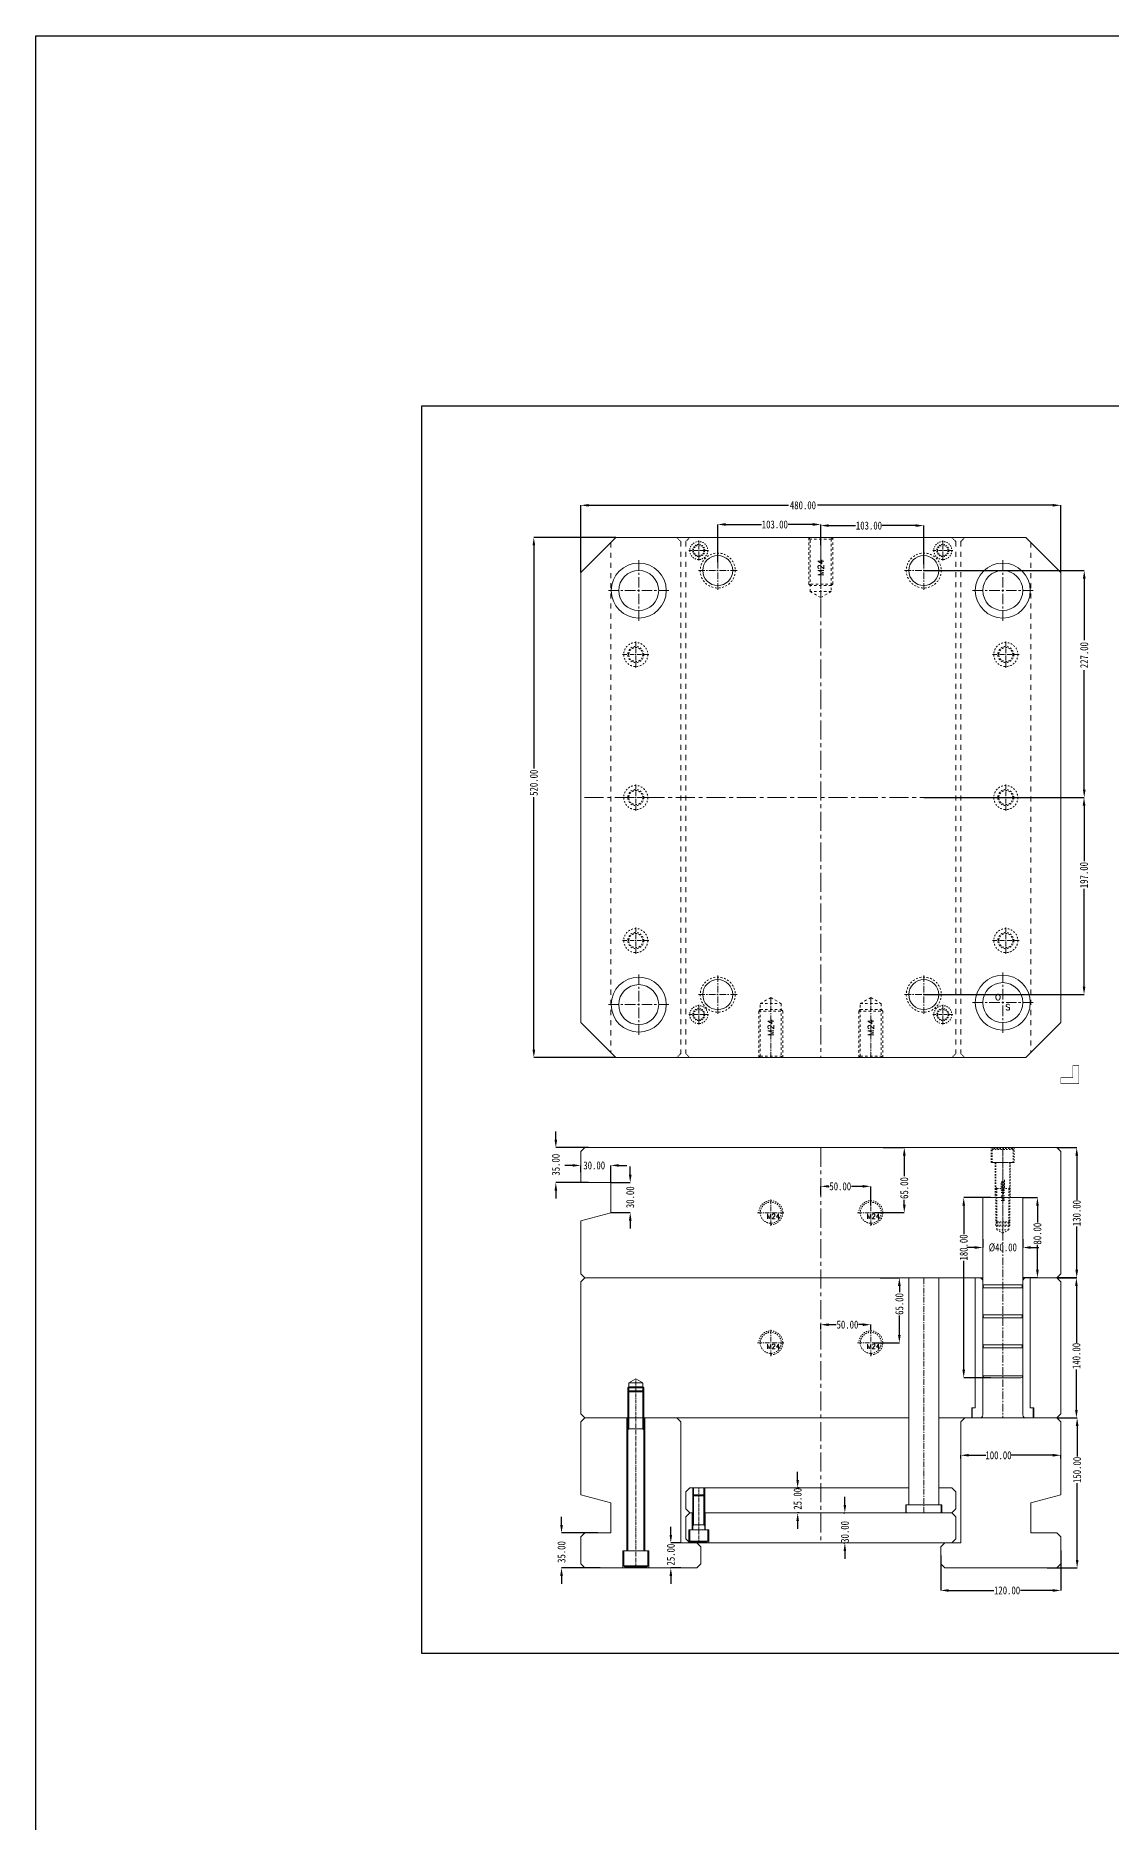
# Model space of a CAD drawing. Header units: millimetres. Extents: x 2141 to 4292, y -4498 to 2648.
# Drawn here: x 2141 to 3217, y 862 to 2648 of the extents above; entities that cross this region are included whole.
import ezdxf
from ezdxf.enums import TextEntityAlignment as Align

# ---------------------------------------------------------------- set-up
doc = ezdxf.new("R2010")
doc.units = ezdxf.units.MM
doc.header["$LTSCALE"] = 16.335
doc.header["$PDMODE"] = 3
doc.header["$PDSIZE"] = 0.3125
doc.linetypes.add('CENTER', pattern=[0.6, 0.375, -0.075, 0.075, -0.075])
doc.linetypes.add('HIDDEN', pattern=[0.2, 0.1, -0.1])
doc.layers.get('0').update_dxf_attribs({"linetype": 'CONTINUOUS'})
doc.layers.get('Defpoints').update_dxf_attribs({"linetype": 'CONTINUOUS'})
doc.layers.add('moldbase', color=7, linetype='CONTINUOUS', lineweight=20)
doc.layers.add('screw', color=33, linetype='CONTINUOUS', lineweight=13)
doc.styles.add('ROMANC', font='romanc.shx', dxfattribs={"bigfont": 'gbcbig.shx'})
doc.styles.get("Standard").update_dxf_attribs({"font": 'txt', "width": 0.8})
doc.styles.add('TXT', font='txt.shx', dxfattribs={"bigfont": 'gbcbig.shx'})
doc.dimstyles.get("Standard").update_dxf_attribs({"dimtxt": 0.15625, "dimasz": 0.1875, "dimexe": 0.125, "dimexo": 0.0625, "dimtad": 0, "dimtih": 1, "dimtoh": 1, "dimdsep": 46, "dimtxsty": 'Standard', "dimcen": 0.09, "dimadec": 0, "dimazin": 0, "dimtp": 0.01, "dimtm": 0.01, "dimtfac": 1, "dimtofl": 0, "dimtmove": 0, "dimatfit": 3, "dimfxl": 0, "dimtolj": 1, "dimarcsym": 0})

# ---------------------------------------------------------------- blocks, each defined once
blk = doc.blocks.new('*D3')
at = {"color": 4, "lineweight": -2}
for p, q in [((3128.3, 1486.5), (3142.9, 1486.5)), ((3142.9, 1478.5), (3142.9, 1461.7)), ((3142.9, 1414.5), (3142.9, 1439.3)), ((3128.3, 1406.5), (3142.9, 1406.5))]:
    blk.add_line(p, q, dxfattribs=at)
at = {"color": 4}
for points in [[(3141.6, 1478.5), (3144.3, 1478.5), (3142.9, 1486.5)], [(3141.6, 1414.5), (3144.3, 1414.5), (3142.9, 1406.5)]]:
    blk.add_solid(points, dxfattribs=at)
at = {"layer": 'Defpoints', "color": 0}
for p in [(3128.3, 1486.5), (3128.3, 1406.5), (3142.9, 1406.5)]:
    blk.add_point(p, dxfattribs=at)
at = {"color": 6, "insert": (3142.9, 1450.5), "char_height": 8, "attachment_point": 5, "rotation": 90}
blk.add_mtext('\\A1;80.00', dxfattribs=at)
blk = doc.blocks.new('*D4')
at = {"color": 4, "lineweight": -2}
for p, q in [((3096.3, 1486.5), (3069.2, 1486.5)), ((3069.2, 1478.5), (3069.2, 1450)), ((3069.2, 1314.5), (3069.2, 1423.3)), ((3096.3, 1306.5), (3069.2, 1306.5))]:
    blk.add_line(p, q, dxfattribs=at)
at = {"color": 4}
for points in [[(3067.9, 1478.5), (3070.6, 1478.5), (3069.2, 1486.5)], [(3067.9, 1314.5), (3070.6, 1314.5), (3069.2, 1306.5)]]:
    blk.add_solid(points, dxfattribs=at)
at = {"layer": 'Defpoints', "color": 0}
for p in [(3096.3, 1486.5), (3069.2, 1306.5), (3096.3, 1306.5)]:
    blk.add_point(p, dxfattribs=at)
at = {"color": 6, "insert": (3069.2, 1436.7), "char_height": 8, "attachment_point": 5, "rotation": 90}
blk.add_mtext('\\A1;180.00', dxfattribs=at)
blk = doc.blocks.new('*D5')
at = {"color": 4, "lineweight": -2}
for p, q in [((3162.3, 1536.5), (3182.2, 1536.5)), ((3182.2, 1528.5), (3182.2, 1484.4)), ((3182.2, 1414.5), (3182.2, 1457.8)), ((3162.3, 1406.5), (3182.2, 1406.5))]:
    blk.add_line(p, q, dxfattribs=at)
at = {"color": 4}
for points in [[(3180.9, 1528.5), (3183.6, 1528.5), (3182.2, 1536.5)], [(3180.9, 1414.5), (3183.6, 1414.5), (3182.2, 1406.5)]]:
    blk.add_solid(points, dxfattribs=at)
at = {"layer": 'Defpoints', "color": 0}
for p in [(3162.3, 1536.5), (3162.3, 1406.5), (3182.2, 1406.5)]:
    blk.add_point(p, dxfattribs=at)
at = {"color": 6, "insert": (3182.2, 1471.1), "char_height": 8, "attachment_point": 5, "rotation": 90}
blk.add_mtext('\\A1;130.00', dxfattribs=at)
blk = doc.blocks.new('*D6')
at = {"color": 4, "lineweight": -2}
for p, q in [((3162.3, 1406.3), (3181.9, 1406.3)), ((3181.9, 1398.3), (3181.9, 1341.5)), ((3181.9, 1274.3), (3181.9, 1314.8)), ((3162.3, 1266.3), (3181.9, 1266.3))]:
    blk.add_line(p, q, dxfattribs=at)
at = {"color": 4}
for points in [[(3180.6, 1398.3), (3183.2, 1398.3), (3181.9, 1406.3)], [(3180.6, 1274.3), (3183.2, 1274.3), (3181.9, 1266.3)]]:
    blk.add_solid(points, dxfattribs=at)
at = {"layer": 'Defpoints', "color": 0}
for p in [(3162.3, 1406.3), (3162.3, 1266.3), (3181.9, 1266.3)]:
    blk.add_point(p, dxfattribs=at)
at = {"color": 6, "insert": (3181.9, 1328.2), "char_height": 8, "attachment_point": 5, "rotation": 90}
blk.add_mtext('\\A1;140.00', dxfattribs=at)
blk = doc.blocks.new('*D7')
at = {"color": 4, "lineweight": -2}
for p, q in [((3162.3, 1266.3), (3182.6, 1266.3)), ((3182.6, 1258.3), (3182.6, 1227.6)), ((3182.6, 1124.3), (3182.6, 1201)), ((3152.6, 1116.3), (3182.6, 1116.3))]:
    blk.add_line(p, q, dxfattribs=at)
at = {"color": 4}
for points in [[(3181.3, 1258.3), (3184, 1258.3), (3182.6, 1266.3)], [(3181.3, 1124.3), (3184, 1124.3), (3182.6, 1116.3)]]:
    blk.add_solid(points, dxfattribs=at)
at = {"layer": 'Defpoints', "color": 0}
for p in [(3162.3, 1266.3), (3152.6, 1116.3), (3182.6, 1116.3)]:
    blk.add_point(p, dxfattribs=at)
at = {"color": 6, "insert": (3182.6, 1214.3), "char_height": 8, "attachment_point": 5, "rotation": 90}
blk.add_mtext('\\A1;150.00', dxfattribs=at)
blk = doc.blocks.new('*D8')
at = {"color": 4, "lineweight": -2}
for p, q in [((2667.1, 1159.3), (2667.1, 1167.3)), ((2703.3, 1151.3), (2667.1, 1151.3)), ((2705.9, 1116.3), (2667.1, 1116.3)), ((2667.1, 1108.3), (2667.1, 1100.3))]:
    blk.add_line(p, q, dxfattribs=at)
at = {"color": 4}
for points in [[(2665.8, 1159.3), (2668.5, 1159.3), (2667.1, 1151.3)], [(2665.8, 1108.3), (2668.5, 1108.3), (2667.1, 1116.3)]]:
    blk.add_solid(points, dxfattribs=at)
at = {"layer": 'Defpoints', "color": 0}
for p in [(2703.3, 1151.3), (2667.1, 1116.3), (2705.9, 1116.3)]:
    blk.add_point(p, dxfattribs=at)
at = {"color": 6, "insert": (2667.1, 1132.2), "char_height": 8, "attachment_point": 5, "rotation": 90}
blk.add_mtext('\\A1;35.00', dxfattribs=at)
blk = doc.blocks.new('*D9')
at = {"color": 4, "lineweight": -2}
for p, q in [((2776.4, 1149.3), (2776.4, 1157.3)), ((2786.3, 1141.3), (2776.4, 1141.3)), ((2786.3, 1116.3), (2776.4, 1116.3)), ((2776.4, 1108.3), (2776.4, 1100.3))]:
    blk.add_line(p, q, dxfattribs=at)
at = {"color": 4}
for points in [[(2775.1, 1149.3), (2777.7, 1149.3), (2776.4, 1141.3)], [(2775.1, 1108.3), (2777.7, 1108.3), (2776.4, 1116.3)]]:
    blk.add_solid(points, dxfattribs=at)
at = {"layer": 'Defpoints', "color": 0}
for p in [(2786.3, 1141.3), (2776.4, 1116.3), (2786.3, 1116.3)]:
    blk.add_point(p, dxfattribs=at)
at = {"color": 6, "insert": (2776.4, 1129.6), "char_height": 8, "attachment_point": 5, "rotation": 90}
blk.add_mtext('\\A1;25.00', dxfattribs=at)
blk = doc.blocks.new('*D10')
at = {"color": 4, "lineweight": -2}
for p, q in [((2903.2, 1204.3), (2903.2, 1212.3)), ((2904.8, 1196.3), (2903.2, 1196.3)), ((2904.8, 1171.3), (2903.2, 1171.3)), ((2903.2, 1163.3), (2903.2, 1155.3))]:
    blk.add_line(p, q, dxfattribs=at)
at = {"color": 4}
for points in [[(2901.9, 1204.3), (2904.5, 1204.3), (2903.2, 1196.3)], [(2901.9, 1163.3), (2904.5, 1163.3), (2903.2, 1171.3)]]:
    blk.add_solid(points, dxfattribs=at)
at = {"layer": 'Defpoints', "color": 0}
for p in [(2904.8, 1196.3), (2903.2, 1171.3), (2904.8, 1171.3)]:
    blk.add_point(p, dxfattribs=at)
at = {"color": 6, "insert": (2903.2, 1185.4), "char_height": 8, "attachment_point": 5, "rotation": 90}
blk.add_mtext('\\A1;25.00', dxfattribs=at)
blk = doc.blocks.new('*D11')
at = {"color": 4, "lineweight": -2}
for p, q in [((2950.4, 1179.3), (2950.4, 1187.3)), ((2949, 1171.3), (2950.4, 1171.3)), ((2949, 1141.3), (2950.4, 1141.3)), ((2950.4, 1133.3), (2950.4, 1125.3))]:
    blk.add_line(p, q, dxfattribs=at)
at = {"color": 4}
for points in [[(2949.1, 1179.3), (2951.7, 1179.3), (2950.4, 1171.3)], [(2949.1, 1133.3), (2951.7, 1133.3), (2950.4, 1141.3)]]:
    blk.add_solid(points, dxfattribs=at)
at = {"layer": 'Defpoints', "color": 0}
for p in [(2949, 1171.3), (2949, 1141.3), (2950.4, 1141.3)]:
    blk.add_point(p, dxfattribs=at)
at = {"color": 6, "insert": (2950.4, 1152.3), "char_height": 8, "attachment_point": 5, "rotation": 90}
blk.add_mtext('\\A1;30.00', dxfattribs=at)
blk = doc.blocks.new('*D12')
at = {"color": 4, "lineweight": -2}
for p, q in [((3066.3, 1225.8), (3066.3, 1228.9)), ((3074.3, 1228.9), (3091.2, 1228.9)), ((3158.3, 1228.9), (3116.8, 1228.9)), ((3166.3, 1225.8), (3166.3, 1228.9))]:
    blk.add_line(p, q, dxfattribs=at)
at = {"color": 4}
for points in [[(3074.3, 1230.3), (3074.3, 1227.6), (3066.3, 1228.9)], [(3158.3, 1230.3), (3158.3, 1227.6), (3166.3, 1228.9)]]:
    blk.add_solid(points, dxfattribs=at)
at = {"layer": 'Defpoints', "color": 0}
for p in [(3066.3, 1228.9), (3066.3, 1225.8), (3166.3, 1225.8)]:
    blk.add_point(p, dxfattribs=at)
at = {"color": 6, "insert": (3104, 1228.9), "char_height": 8, "attachment_point": 5}
blk.add_mtext('\\A1;100.00', dxfattribs=at)
blk = doc.blocks.new('*D13')
at = {"color": 4, "lineweight": -2}
for p, q in [((3046.3, 1128.8), (3046.3, 1093.8)), ((3166.3, 1133.8), (3166.3, 1093.8)), ((3054.3, 1093.8), (3099.3, 1093.8)), ((3158.3, 1093.8), (3126, 1093.8))]:
    blk.add_line(p, q, dxfattribs=at)
at = {"color": 4}
for points in [[(3054.3, 1095.1), (3054.3, 1092.4), (3046.3, 1093.8)], [(3158.3, 1095.1), (3158.3, 1092.4), (3166.3, 1093.8)]]:
    blk.add_solid(points, dxfattribs=at)
at = {"layer": 'Defpoints', "color": 0}
for p in [(3046.3, 1128.8), (3166.3, 1133.8), (3046.3, 1093.8)]:
    blk.add_point(p, dxfattribs=at)
at = {"color": 6, "insert": (3112.6, 1093.8), "char_height": 8, "attachment_point": 5}
blk.add_mtext('\\A1;120.00', dxfattribs=at)
blk = doc.blocks.new('*D14')
at = {"color": 4, "lineweight": -2}
for p, q in [((2678.3, 1518.7), (2670.3, 1518.7)), ((2686.3, 1511.9), (2686.3, 1518.7)), ((2716.3, 1501.5), (2716.3, 1518.7)), ((2724.3, 1518.7), (2732.3, 1518.7))]:
    blk.add_line(p, q, dxfattribs=at)
at = {"color": 4}
for points in [[(2678.3, 1520), (2678.3, 1517.4), (2686.3, 1518.7)], [(2724.3, 1520), (2724.3, 1517.4), (2716.3, 1518.7)]]:
    blk.add_solid(points, dxfattribs=at)
at = {"layer": 'Defpoints', "color": 0}
for p in [(2686.3, 1518.7), (2686.3, 1511.9), (2716.3, 1501.5)]:
    blk.add_point(p, dxfattribs=at)
at = {"color": 6, "insert": (2699.8, 1518.7), "char_height": 8, "attachment_point": 5}
blk.add_mtext('\\A1;30.00', dxfattribs=at)
blk = doc.blocks.new('*D15')
at = {"color": 4, "lineweight": -2}
for p, q in [((2716.3, 1501.5), (2735.8, 1501.5)), ((2735.8, 1509.5), (2735.8, 1517.5)), ((2716.3, 1471.5), (2735.8, 1471.5)), ((2735.8, 1463.5), (2735.8, 1455.5))]:
    blk.add_line(p, q, dxfattribs=at)
at = {"color": 4}
for points in [[(2734.5, 1509.5), (2737.2, 1509.5), (2735.8, 1501.5)], [(2734.5, 1463.5), (2737.2, 1463.5), (2735.8, 1471.5)]]:
    blk.add_solid(points, dxfattribs=at)
at = {"layer": 'Defpoints', "color": 0}
for p in [(2716.3, 1501.5), (2716.3, 1471.5), (2735.8, 1471.5)]:
    blk.add_point(p, dxfattribs=at)
at = {"color": 6, "insert": (2735.8, 1486.9), "char_height": 8, "attachment_point": 5, "rotation": 90}
blk.add_mtext('\\A1;30.00', dxfattribs=at)
blk = doc.blocks.new('*D16')
at = {"color": 4, "lineweight": -2}
for p, q in [((2661.4, 1544.5), (2661.4, 1552.5)), ((2694, 1536.5), (2661.4, 1536.5)), ((2694, 1501.5), (2661.4, 1501.5)), ((2661.4, 1493.5), (2661.4, 1485.5))]:
    blk.add_line(p, q, dxfattribs=at)
at = {"color": 4}
for points in [[(2660.1, 1544.5), (2662.8, 1544.5), (2661.4, 1536.5)], [(2660.1, 1493.5), (2662.8, 1493.5), (2661.4, 1501.5)]]:
    blk.add_solid(points, dxfattribs=at)
at = {"layer": 'Defpoints', "color": 0}
for p in [(2694, 1536.5), (2661.4, 1501.5), (2694, 1501.5)]:
    blk.add_point(p, dxfattribs=at)
at = {"color": 6, "insert": (2661.4, 1519.4), "char_height": 8, "attachment_point": 5, "rotation": 90}
blk.add_mtext('\\A1;35.00', dxfattribs=at)
blk = doc.blocks.new('screw_m24_g')
at = {"layer": 'screw', "color": 1, "linetype": 'CENTER', "ltscale": 0.746373}
for p, q in [((-13.2, 0), (13.2, 0)), ((0, -13.2), (0, 13.2))]:
    blk.add_line(p, q, dxfattribs=at)
at = {"layer": 'screw', "linetype": 'HIDDEN', "ltscale": 0.746373}
blk.add_circle((0, 0), 10.5, dxfattribs=at)
at = {"layer": 'screw', "color": 92, "linetype": 'HIDDEN', "ltscale": 0.746373}
blk.add_arc((0, 0), 12, 270, 180, dxfattribs=at)
at = {"layer": 'screw', "color": 6, "style": 'TXT'}
blk.add_text('M24', height=4.8, dxfattribs=at).set_placement((-4.08, -6))
blk = doc.blocks.new('*D18')
at = {"color": 4, "lineweight": -2}
for p, q in [((2988.6, 1536.5), (3009.8, 1536.5)), ((3009.8, 1528.5), (3009.8, 1507.8)), ((3009.8, 1479.5), (3009.8, 1484.4)), ((2980.3, 1471.5), (3009.8, 1471.5))]:
    blk.add_line(p, q, dxfattribs=at)
at = {"color": 4}
for points in [[(3008.5, 1528.5), (3011.2, 1528.5), (3009.8, 1536.5)], [(3008.5, 1479.5), (3011.2, 1479.5), (3009.8, 1471.5)]]:
    blk.add_solid(points, dxfattribs=at)
at = {"layer": 'Defpoints', "color": 0}
for p in [(2988.6, 1536.5), (3009.8, 1536.5), (2980.3, 1471.5)]:
    blk.add_point(p, dxfattribs=at)
at = {"color": 6, "insert": (3009.8, 1496.1), "char_height": 8, "attachment_point": 5, "rotation": 90}
blk.add_mtext('\\A1;65.00', dxfattribs=at)
blk = doc.blocks.new('*D19')
at = {"color": 4, "lineweight": -2}
for p, q in [((2926.3, 1489), (2926.3, 1497.8)), ((2934.3, 1497.8), (2934.6, 1497.8)), ((2968.3, 1497.8), (2957, 1497.8)), ((2976.3, 1478.5), (2976.3, 1497.8))]:
    blk.add_line(p, q, dxfattribs=at)
at = {"color": 4}
for points in [[(2934.3, 1499.1), (2934.3, 1496.5), (2926.3, 1497.8)], [(2968.3, 1499.1), (2968.3, 1496.5), (2976.3, 1497.8)]]:
    blk.add_solid(points, dxfattribs=at)
at = {"layer": 'Defpoints', "color": 0}
for p in [(2926.3, 1497.8), (2926.3, 1489), (2976.3, 1478.5)]:
    blk.add_point(p, dxfattribs=at)
at = {"color": 6, "insert": (2945.8, 1497.8), "char_height": 8, "attachment_point": 5}
blk.add_mtext('\\A1;50.00', dxfattribs=at)
blk = doc.blocks.new('*D20')
at = {"color": 4, "lineweight": -2}
for p, q in [((2926.3, 1354.5), (2926.3, 1359.5)), ((2934.3, 1359.5), (2941.8, 1359.5)), ((2968.3, 1359.5), (2964.2, 1359.5)), ((2976.3, 1354.5), (2976.3, 1359.5))]:
    blk.add_line(p, q, dxfattribs=at)
at = {"color": 4}
for points in [[(2934.3, 1360.8), (2934.3, 1358.1), (2926.3, 1359.5)], [(2968.3, 1360.8), (2968.3, 1358.1), (2976.3, 1359.5)]]:
    blk.add_solid(points, dxfattribs=at)
at = {"layer": 'Defpoints', "color": 0}
for p in [(2926.3, 1359.5), (2926.3, 1354.5), (2976.3, 1354.5)]:
    blk.add_point(p, dxfattribs=at)
at = {"color": 6, "insert": (2953, 1359.5), "char_height": 8, "attachment_point": 5}
blk.add_mtext('\\A1;50.00', dxfattribs=at)
blk = doc.blocks.new('*D21')
at = {"color": 4, "lineweight": -2}
for p, q in [((2985.8, 1406.3), (3004.9, 1406.3)), ((3004.9, 1398.3), (3004.9, 1391.9)), ((3004.9, 1349.3), (3004.9, 1368.5)), ((2979.8, 1341.3), (3004.9, 1341.3))]:
    blk.add_line(p, q, dxfattribs=at)
at = {"color": 4}
for points in [[(3003.5, 1398.3), (3006.2, 1398.3), (3004.9, 1406.3)], [(3003.5, 1349.3), (3006.2, 1349.3), (3004.9, 1341.3)]]:
    blk.add_solid(points, dxfattribs=at)
at = {"layer": 'Defpoints', "color": 0}
for p in [(2985.8, 1406.3), (2979.8, 1341.3), (3004.9, 1341.3)]:
    blk.add_point(p, dxfattribs=at)
at = {"color": 6, "insert": (3004.9, 1380.2), "char_height": 8, "attachment_point": 5, "rotation": 90}
blk.add_mtext('\\A1;65.00', dxfattribs=at)
blk = doc.blocks.new('*D22')
at = {"color": 4, "lineweight": -2}
for p, q in [((2686.3, 2111.5), (2686.3, 2178.7)), ((2694.3, 2178.7), (2894.1, 2178.7)), ((3158.3, 2178.7), (2922.9, 2178.7)), ((3166.3, 2111.5), (3166.3, 2178.7))]:
    blk.add_line(p, q, dxfattribs=at)
at = {"color": 4}
for points in [[(2694.3, 2180), (2694.3, 2177.4), (2686.3, 2178.7)], [(3158.3, 2180), (3158.3, 2177.4), (3166.3, 2178.7)]]:
    blk.add_solid(points, dxfattribs=at)
at = {"layer": 'Defpoints', "color": 0}
for p in [(2686.3, 2178.7), (2686.3, 2111.5), (3166.3, 2111.5)]:
    blk.add_point(p, dxfattribs=at)
at = {"color": 6, "insert": (2908.5, 2178.7), "char_height": 8, "attachment_point": 5}
blk.add_mtext('\\A1;480.00', dxfattribs=at)
blk = doc.blocks.new('*D23')
at = {"color": 4, "lineweight": -2}
for p, q in [((2721.3, 2146.5), (2639.4, 2146.5)), ((2639.4, 2138.5), (2639.4, 1915.7)), ((2639.4, 1634.5), (2639.4, 1886.9)), ((2721.3, 1626.5), (2639.4, 1626.5))]:
    blk.add_line(p, q, dxfattribs=at)
at = {"color": 4}
for points in [[(2638.1, 2138.5), (2640.8, 2138.5), (2639.4, 2146.5)], [(2638.1, 1634.5), (2640.8, 1634.5), (2639.4, 1626.5)]]:
    blk.add_solid(points, dxfattribs=at)
at = {"layer": 'Defpoints', "color": 0}
for p in [(2721.3, 2146.5), (2639.4, 1626.5), (2721.3, 1626.5)]:
    blk.add_point(p, dxfattribs=at)
at = {"color": 6, "insert": (2639.4, 1901.3), "char_height": 8, "attachment_point": 5, "rotation": 90}
blk.add_mtext('\\A1;520.00', dxfattribs=at)
blk = doc.blocks.new('*D24')
at = {"color": 4, "lineweight": -2}
for p, q in [((3080.3, 1436.6), (3072.3, 1436.6)), ((3088.3, 1445.1), (3088.3, 1436.6)), ((3128.3, 1445.1), (3128.3, 1436.6)), ((3136.3, 1436.6), (3144.3, 1436.6))]:
    blk.add_line(p, q, dxfattribs=at)
at = {"color": 4}
for points in [[(3080.3, 1438), (3080.3, 1435.3), (3088.3, 1436.6)], [(3136.3, 1438), (3136.3, 1435.3), (3128.3, 1436.6)]]:
    blk.add_solid(points, dxfattribs=at)
at = {"layer": 'Defpoints', "color": 0}
for p in [(3088.3, 1445.1), (3088.3, 1436.6), (3128.3, 1445.1)]:
    blk.add_point(p, dxfattribs=at)
at = {"color": 6, "insert": (3108.3, 1436.6), "char_height": 8, "attachment_point": 5}
blk.add_mtext('\\A1;%%c40.00', dxfattribs=at)
blk = doc.blocks.new('*D238')
at = {"color": 4, "lineweight": -2}
for p, q in [((3029.3, 2113.5), (3189.7, 2113.5)), ((3189.7, 2105.5), (3189.7, 2043.8)), ((3189.7, 1894.5), (3189.7, 2014)), ((3029.3, 1886.5), (3189.7, 1886.5))]:
    blk.add_line(p, q, dxfattribs=at)
at = {"color": 4}
for points in [[(3188.4, 2105.5), (3191.1, 2105.5), (3189.7, 2113.5)], [(3188.4, 1894.5), (3191.1, 1894.5), (3189.7, 1886.5)]]:
    blk.add_solid(points, dxfattribs=at)
at = {"layer": 'Defpoints', "color": 0}
for p in [(3029.3, 2113.5), (3029.3, 1886.5), (3189.7, 1886.5)]:
    blk.add_point(p, dxfattribs=at)
at = {"color": 6, "insert": (3189.7, 2028.9), "char_height": 8, "attachment_point": 5, "rotation": 90}
blk.add_mtext('\\A1;227.00', dxfattribs=at)
blk = doc.blocks.new('*D239')
at = {"color": 4, "lineweight": -2}
for p, q in [((3029.3, 1886.5), (3189.5, 1886.5)), ((3189.5, 1878.5), (3189.5, 1822.8)), ((3189.5, 1697.5), (3189.5, 1795.1)), ((3029.3, 1689.5), (3189.5, 1689.5))]:
    blk.add_line(p, q, dxfattribs=at)
at = {"color": 4}
for points in [[(3188.2, 1878.5), (3190.9, 1878.5), (3189.5, 1886.5)], [(3188.2, 1697.5), (3190.9, 1697.5), (3189.5, 1689.5)]]:
    blk.add_solid(points, dxfattribs=at)
at = {"layer": 'Defpoints', "color": 0}
for p in [(3029.3, 1886.5), (3029.3, 1689.5), (3189.5, 1689.5)]:
    blk.add_point(p, dxfattribs=at)
at = {"color": 6, "insert": (3189.5, 1809), "char_height": 8, "attachment_point": 5, "rotation": 90}
blk.add_mtext('\\A1;197.00', dxfattribs=at)
blk = doc.blocks.new('*D240')
at = {"color": 4, "lineweight": -2}
for p, q in [((2926.3, 2138.7), (2926.3, 2158.4)), ((2934.3, 2158.4), (2961.1, 2158.4)), ((3021.3, 2158.4), (2987.8, 2158.4)), ((3029.3, 2120), (3029.3, 2158.4))]:
    blk.add_line(p, q, dxfattribs=at)
at = {"color": 4}
for points in [[(2934.3, 2159.7), (2934.3, 2157.1), (2926.3, 2158.4)], [(3021.3, 2159.7), (3021.3, 2157.1), (3029.3, 2158.4)]]:
    blk.add_solid(points, dxfattribs=at)
at = {"layer": 'Defpoints', "color": 0}
for p in [(2926.3, 2158.4), (2926.3, 2138.7), (3029.3, 2120)]:
    blk.add_point(p, dxfattribs=at)
at = {"color": 6, "insert": (2974.5, 2158.4), "char_height": 8, "attachment_point": 5}
blk.add_mtext('\\A1;103.00', dxfattribs=at)
blk = doc.blocks.new('*D241')
at = {"color": 4, "lineweight": -2}
for p, q in [((2823.3, 2122), (2823.3, 2159.5)), ((2831.3, 2159.5), (2867, 2159.5)), ((2918.3, 2159.5), (2893.7, 2159.5)), ((2926.3, 2138.7), (2926.3, 2159.5))]:
    blk.add_line(p, q, dxfattribs=at)
at = {"color": 4}
for points in [[(2831.3, 2160.9), (2831.3, 2158.2), (2823.3, 2159.5)], [(2918.3, 2160.9), (2918.3, 2158.2), (2926.3, 2159.5)]]:
    blk.add_solid(points, dxfattribs=at)
at = {"layer": 'Defpoints', "color": 0}
for p in [(2823.3, 2159.5), (2926.3, 2138.7), (2823.3, 2122)]:
    blk.add_point(p, dxfattribs=at)
at = {"color": 6, "insert": (2880.4, 2159.5), "char_height": 8, "attachment_point": 5}
blk.add_mtext('\\A1;103.00', dxfattribs=at)

msp = doc.modelspace()

# ---------------------------------------------------------------- linework, layer by layer
for points in [[(2141.438, 2648.16), (4292.064, 2648.16), (4292.064, -4497.623), (2141.438, -4497.623)], [(2527.425, 2278.052), (4005.327, 2278.052), (4005.327, 1030.577), (2527.425, 1030.577)]]:
    msp.add_lwpolyline(points, close=True)
at = {"layer": 'moldbase'}
for p, q in [((2721.313, 2146.474), (2686.313, 2111.474)), ((3131.313, 2146.474), (2721.313, 2146.474)), ((3131.313, 2146.474), (3166.313, 2111.474)), ((2686.313, 2111.474), (2686.313, 1661.474)), ((3166.313, 2111.474), (3166.313, 1661.474)), ((2721.313, 1626.474), (2686.313, 1661.474)), ((3166.313, 1661.474), (3131.313, 1626.474)), ((3131.313, 1626.474), (2721.313, 1626.474)), ((2690.313, 1536.474), (2686.313, 1532.474)), ((3162.313, 1536.474), (2690.313, 1536.474)), ((3162.313, 1536.474), (3166.313, 1532.474)), ((2686.313, 1532.474), (2686.313, 1501.474)), ((3166.313, 1532.474), (3166.313, 1410.474)), ((2686.313, 1501.474), (2716.313, 1501.474)), ((2716.313, 1501.474), (2716.313, 1471.474)), ((3088.313, 1273.274), (3088.313, 1486.474)), ((3128.313, 1486.474), (3088.313, 1486.474)), ((3128.313, 1486.474), (3128.313, 1273.274)), ((2716.313, 1471.474), (2686.313, 1463.435)), ((2686.313, 1463.435), (2686.313, 1410.474)), ((3088.313, 1269.274), (3088.313, 1413.274)), ((3128.313, 1269.274), (3128.313, 1413.274)), ((2686.313, 1410.474), (2690.313, 1406.474)), ((2690.313, 1406.274), (2686.313, 1402.274)), ((2686.313, 1402.274), (2686.313, 1270.274)), ((3088.313, 1406.474), (2690.313, 1406.474)), ((3014.313, 1406.274), (2690.313, 1406.274)), ((3014.313, 1179.274), (3014.313, 1406.474)), ((3044.313, 1179.274), (3044.313, 1406.474)), ((3088.313, 1406.274), (3044.313, 1406.274)), ((3080.813, 1406.274), (3080.813, 1276.274)), ((3128.313, 1399.474), (3088.313, 1399.474)), ((3128.313, 1396.474), (3088.313, 1396.474)), ((3162.313, 1406.474), (3128.313, 1406.474)), ((3162.313, 1406.274), (3128.313, 1406.274)), ((3135.813, 1406.274), (3135.813, 1276.274)), ((3166.313, 1410.474), (3162.313, 1406.474)), ((3162.313, 1406.274), (3166.313, 1402.274)), ((3166.313, 1402.274), (3166.313, 1270.274)), ((3128.313, 1369.474), (3088.313, 1369.474)), ((3128.313, 1366.474), (3088.313, 1366.474)), ((3128.313, 1339.474), (3088.313, 1339.474)), ((3128.313, 1336.474), (3088.313, 1336.474)), ((2734.313, 1301.274), (2741.313, 1305.315)), ((2741.313, 1305.315), (2748.313, 1301.274)), ((3128.313, 1308.474), (3088.313, 1308.474)), ((3126.313, 1306.474), (3090.313, 1306.474)), ((2733.313, 1292.274), (2734.313, 1293.274)), ((2733.313, 1133.274), (2733.313, 1292.274)), ((2734.313, 1293.274), (2734.313, 1301.274)), ((2734.313, 1301.274), (2748.313, 1301.274)), ((2734.313, 1293.274), (2748.313, 1293.274)), ((2748.313, 1301.274), (2748.313, 1293.274)), ((2748.313, 1293.274), (2749.313, 1292.274)), ((2749.313, 1133.274), (2749.313, 1292.274)), ((2686.313, 1270.274), (2690.313, 1266.274)), ((3080.813, 1276.274), (3077.313, 1276.274)), ((3077.313, 1276.274), (3077.313, 1266.274)), ((3077.813, 1276.274), (3077.813, 1266.274)), ((3135.813, 1276.274), (3139.313, 1276.274)), ((3138.813, 1276.274), (3138.813, 1266.274)), ((3139.313, 1276.274), (3139.313, 1266.274)), ((3166.313, 1270.274), (3162.313, 1266.274)), ((2690.313, 1266.274), (2686.313, 1262.274)), ((2686.313, 1262.274), (2686.313, 1189.312)), ((2733.313, 1266.274), (2690.313, 1266.274)), ((2732.313, 1266.274), (2732.313, 1133.274)), ((2733.313, 1255.274), (2749.313, 1255.274)), ((3014.313, 1266.274), (2734.313, 1266.274)), ((2750.313, 1133.274), (2750.313, 1266.274)), ((2782.313, 1266.274), (2786.313, 1262.274)), ((2786.313, 1262.274), (2786.313, 1141.274)), ((3162.313, 1266.274), (3044.313, 1266.274)), ((3070.313, 1266.274), (3066.313, 1262.274)), ((3066.313, 1262.274), (3066.313, 1141.274)), ((3162.313, 1266.274), (3166.313, 1262.274)), ((3166.313, 1262.274), (3166.313, 1189.312)), ((2686.313, 1189.312), (2716.313, 1181.274)), ((2716.313, 1181.274), (2716.313, 1151.274)), ((2795.313, 1196.274), (2791.313, 1192.274)), ((2791.313, 1192.274), (2791.313, 1175.274)), ((3014.313, 1196.274), (2795.313, 1196.274)), ((2798.313, 1188.524), (2799.063, 1189.274)), ((2798.313, 1154.274), (2798.313, 1188.524)), ((2799.063, 1189.274), (2799.063, 1196.274)), ((2799.063, 1189.274), (2809.563, 1189.274)), ((2809.563, 1189.274), (2809.563, 1196.274)), ((2809.563, 1189.274), (2810.313, 1188.524)), ((2810.313, 1154.274), (2810.313, 1188.524)), ((3011.313, 1171.274), (3011.313, 1179.274)), ((3011.313, 1179.274), (3047.313, 1179.274)), ((3011.813, 1171.274), (3011.813, 1179.274)), ((3057.313, 1196.274), (3044.313, 1196.274)), ((3046.813, 1179.274), (3046.813, 1171.274)), ((3047.313, 1179.274), (3047.313, 1171.274)), ((3057.313, 1196.274), (3061.313, 1192.274)), ((3061.313, 1192.274), (3061.313, 1175.274)), ((3166.313, 1189.312), (3136.313, 1181.274)), ((3136.313, 1181.274), (3136.313, 1151.274)), ((2791.313, 1175.274), (2795.313, 1171.274)), ((2795.313, 1171.274), (2791.313, 1167.274)), ((2791.313, 1167.274), (2791.313, 1145.274)), ((2798.313, 1171.274), (2795.313, 1171.274)), ((2797.813, 1171.274), (2797.813, 1154.274)), ((3057.313, 1171.274), (2810.313, 1171.274)), ((2810.813, 1154.274), (2810.813, 1171.274)), ((3061.313, 1175.274), (3057.313, 1171.274)), ((3057.313, 1171.274), (3061.313, 1167.274)), ((3061.313, 1167.274), (3061.313, 1145.274)), ((2690.313, 1151.274), (2686.313, 1147.274)), ((2690.313, 1151.274), (2686.313, 1147.274)), ((2686.313, 1147.274), (2686.313, 1120.274)), ((2686.313, 1147.274), (2686.313, 1120.274)), ((2690.313, 1151.274), (2716.313, 1151.274)), ((2791.313, 1145.274), (2795.313, 1141.274)), ((2794.313, 1141.274), (2794.313, 1154.274)), ((2794.313, 1154.274), (2814.313, 1154.274)), ((2795.313, 1143.024), (2795.313, 1154.274)), ((2795.313, 1154.274), (2813.313, 1154.274)), ((2798.313, 1159.274), (2810.313, 1159.274)), ((2813.313, 1154.274), (2813.313, 1143.024)), ((2814.313, 1154.274), (2814.313, 1141.274)), ((3061.313, 1145.274), (3057.313, 1141.274)), ((3162.313, 1151.274), (3136.313, 1151.274)), ((3162.313, 1151.274), (3166.313, 1147.274)), ((3166.313, 1147.274), (3166.313, 1120.274)), ((2728.313, 1116.274), (2728.313, 1133.274)), ((2728.313, 1133.274), (2754.313, 1133.274)), ((2729.313, 1118.274), (2729.313, 1133.274)), ((2729.313, 1133.274), (2753.313, 1133.274)), ((2753.313, 1133.274), (2753.313, 1118.274)), ((2754.313, 1133.274), (2754.313, 1116.274)), ((3066.313, 1141.274), (2786.313, 1141.274)), ((2796.063, 1142.274), (2795.313, 1143.024)), ((2795.313, 1143.024), (2813.313, 1143.024)), ((2796.063, 1142.274), (2812.563, 1142.274)), ((2802.313, 1141.274), (2806.313, 1137.274)), ((2806.313, 1137.274), (2806.313, 1120.274)), ((2813.313, 1143.024), (2812.563, 1142.274)), ((3050.313, 1141.274), (3046.313, 1137.274)), ((3046.313, 1137.274), (3046.313, 1120.274)), ((2686.313, 1120.274), (2690.313, 1116.274)), ((2686.313, 1120.274), (2690.313, 1116.274)), ((2802.313, 1116.274), (2690.313, 1116.274)), ((2730.313, 1117.274), (2729.313, 1118.274)), ((2729.313, 1118.274), (2753.313, 1118.274)), ((2730.313, 1117.274), (2752.313, 1117.274)), ((2753.313, 1118.274), (2752.313, 1117.274)), ((2806.313, 1120.274), (2802.313, 1116.274)), ((3046.313, 1120.274), (3050.313, 1116.274)), ((3162.313, 1116.274), (3050.313, 1116.274)), ((3166.313, 1120.274), (3162.313, 1116.274))]:
    msp.add_line(p, q, dxfattribs=at)
at = {"layer": 'moldbase', "color": 8, "linetype": 'HIDDEN', "ltscale": 0.373186}
for p, q in [((2782.313, 2146.474), (2786.313, 2142.474)), ((2795.313, 2146.474), (2791.313, 2142.474)), ((3057.313, 2146.474), (3061.313, 2142.474)), ((3070.313, 2146.474), (3066.313, 2142.474)), ((2786.313, 1630.474), (2782.313, 1626.474)), ((2791.313, 1630.474), (2795.313, 1626.474)), ((3061.313, 1630.474), (3057.313, 1626.474)), ((3066.313, 1630.474), (3070.313, 1626.474))]:
    msp.add_line(p, q, dxfattribs=at)
at = {"layer": 'moldbase', "color": 1, "linetype": 'CENTER', "ltscale": 3.109887}
for p, q in [((2926.313, 2146.474), (2926.313, 1626.474)), ((3166.313, 1886.474), (2686.313, 1886.474)), ((2926.313, 1536.474), (2926.313, 1141.274))]:
    msp.add_line(p, q, dxfattribs=at)
at = {"layer": 'moldbase', "color": 8, "linetype": 'HIDDEN', "ltscale": 3.109887}
for p, q in [((2716.313, 2141.474), (2716.313, 1631.474)), ((2786.313, 2142.474), (2786.313, 1630.474)), ((2791.313, 2142.474), (2791.313, 1630.474)), ((3061.313, 2142.474), (3061.313, 1630.474)), ((3066.313, 2142.474), (3066.313, 1630.474)), ((3136.313, 2141.474), (3136.313, 1631.474))]:
    msp.add_line(p, q, dxfattribs=at)
at = {"layer": 'moldbase', "color": 1, "linetype": 'CENTER', "ltscale": 0.55978}
for p, q in [((2814.213, 2133.474), (2794.413, 2133.474)), ((2804.313, 2143.374), (2804.313, 2123.574)), ((3038.413, 2133.474), (3058.213, 2133.474)), ((3048.313, 2143.374), (3048.313, 2123.574)), ((2804.313, 1659.574), (2804.313, 1679.374)), ((3048.313, 1659.574), (3048.313, 1679.374)), ((2814.213, 1669.474), (2794.413, 1669.474)), ((3038.413, 1669.474), (3058.213, 1669.474))]:
    msp.add_line(p, q, dxfattribs=at)
at = {"layer": 'moldbase', "color": 1, "linetype": 'CENTER', "ltscale": 1.08846}
for p, q in [((2823.313, 2132.724), (2823.313, 2094.224)), ((3029.313, 2132.724), (3029.313, 2094.224)), ((2842.563, 2113.474), (2804.063, 2113.474)), ((3010.063, 2113.474), (3048.563, 2113.474)), ((2823.313, 1670.224), (2823.313, 1708.724)), ((3029.313, 1670.224), (3029.313, 1708.724)), ((2842.563, 1689.474), (2804.063, 1689.474)), ((3010.063, 1689.474), (3048.563, 1689.474))]:
    msp.add_line(p, q, dxfattribs=at)
at = {"layer": 'moldbase', "color": 1, "linetype": 'CENTER', "ltscale": 1.710438}
for p, q in [((2744.313, 2123.724), (2744.313, 2063.224)), ((3108.313, 2123.724), (3108.313, 2063.224)), ((2774.563, 2093.474), (2714.063, 2093.474)), ((3078.063, 2093.474), (3138.563, 2093.474)), ((2744.313, 1649.224), (2744.313, 1709.724)), ((3108.313, 1651.224), (3108.313, 1711.724)), ((2774.563, 1679.474), (2714.063, 1679.474)), ((3078.063, 1681.474), (3138.563, 1681.474))]:
    msp.add_line(p, q, dxfattribs=at)
at = {"layer": 'moldbase', "color": 1, "linetype": 'CENTER', "ltscale": 0.746373}
for p, q in [((2741.313, 2042.674), (2741.313, 2016.274)), ((3111.313, 2042.674), (3111.313, 2016.274)), ((2754.513, 2029.474), (2728.113, 2029.474)), ((3098.113, 2029.474), (3124.513, 2029.474)), ((2741.313, 1873.274), (2741.313, 1899.674)), ((3111.313, 1873.274), (3111.313, 1899.674)), ((2728.113, 1886.474), (2754.513, 1886.474)), ((3098.113, 1886.474), (3124.513, 1886.474)), ((2741.313, 1730.274), (2741.313, 1756.674)), ((3111.313, 1730.274), (3111.313, 1756.674)), ((2754.513, 1743.474), (2728.113, 1743.474)), ((3098.113, 1743.474), (3124.513, 1743.474))]:
    msp.add_line(p, q, dxfattribs=at)
at = {"layer": 'moldbase', "color": 1, "linetype": 'CENTER', "ltscale": 1.243955}
msp.add_line((3108.313, 1536.474), (3108.313, 1266.274), dxfattribs=at)
at = {"layer": 'moldbase', "color": 1, "linetype": 'CENTER', "ltscale": 0.932966}
msp.add_line((3029.313, 1171.274), (3029.313, 1406.474), dxfattribs=at)
at = {"layer": 'moldbase', "color": 1, "linetype": 'CENTER', "ltscale": 0.621977}
msp.add_line((2741.313, 1116.274), (2741.313, 1305.315), dxfattribs=at)
at = {"layer": 'moldbase', "color": 92}
for p, q in [((2733.313, 1296.274), (2734.313, 1297.274)), ((2733.313, 1292.274), (2733.313, 1296.274)), ((2733.313, 1296.274), (2749.313, 1296.274)), ((2733.313, 1292.274), (2749.313, 1292.274)), ((2734.313, 1297.274), (2748.313, 1297.274)), ((2734.313, 1255.274), (2734.313, 1293.274)), ((2748.313, 1297.274), (2749.313, 1296.274)), ((2748.313, 1255.274), (2748.313, 1293.274)), ((2749.313, 1296.274), (2749.313, 1292.274)), ((2733.313, 1254.274), (2734.313, 1255.274)), ((2748.313, 1255.274), (2749.313, 1254.274)), ((2798.313, 1188.524), (2798.313, 1196.274)), ((2798.313, 1188.524), (2810.313, 1188.524)), ((2799.063, 1159.274), (2799.063, 1189.274)), ((2809.563, 1159.274), (2809.563, 1189.274)), ((2810.313, 1188.524), (2810.313, 1196.274)), ((2798.313, 1158.524), (2799.063, 1159.274)), ((2809.563, 1159.274), (2810.313, 1158.524))]:
    msp.add_line(p, q, dxfattribs=at)
at = {"layer": 'moldbase', "color": 1, "linetype": 'CENTER', "ltscale": 0.466483}
msp.add_line((2804.313, 1141.274), (2804.313, 1196.274), dxfattribs=at)
at = {"layer": 'moldbase', "const_width": 0.5}
msp.add_lwpolyline([(3166.313, 1606.474), (3178.313, 1606.474), (3178.313, 1618.474), (3184.313, 1618.474), (3184.313, 1600.474), (3166.313, 1600.474), (3166.313, 1606.474)], dxfattribs=at)
at = {"layer": 'moldbase', "color": 8, "linetype": 'HIDDEN', "ltscale": 0.746373}
for centre, radius in [((2804.313, 2133.474), 9), ((2804.313, 2133.474), 6), ((2804.313, 2133.474), 5.25), ((3048.313, 2133.474), 9), ((3048.313, 2133.474), 6), ((3048.313, 2133.474), 5.25), ((2804.313, 1669.474), 9), ((2804.313, 1669.474), 6), ((2804.313, 1669.474), 5.25), ((3048.313, 1669.474), 9), ((3048.313, 1669.474), 6), ((3048.313, 1669.474), 5.25)]:
    msp.add_circle(centre, radius, dxfattribs=at)
at = {"layer": 'moldbase', "color": 8, "linetype": 'HIDDEN', "ltscale": 1.08846}
for centre in [(2823.313, 2113.474), (3029.313, 2113.474), (2823.313, 1689.474), (3029.313, 1689.474)]:
    msp.add_circle(centre, 17.5, dxfattribs=at)
at = {"layer": 'moldbase'}
for centre, radius in [((2823.313, 2113.474), 15), ((3029.313, 2113.474), 15), ((2744.313, 2093.474), 27.5), ((2744.313, 2093.474), 20), ((3108.313, 2093.474), 27.5), ((3108.313, 2093.474), 20), ((2744.313, 1679.474), 27.5), ((2744.313, 1679.474), 20), ((2823.313, 1689.474), 15), ((3029.313, 1689.474), 15), ((3108.313, 1681.474), 27.5), ((3108.313, 1681.474), 20)]:
    msp.add_circle(centre, radius, dxfattribs=at)
at = {"layer": 'moldbase', "color": 8, "linetype": 'HIDDEN', "ltscale": 0.995164}
for centre, radius in [((2741.313, 2029.474), 12), ((2741.313, 2029.474), 8), ((2741.313, 2029.474), 7), ((3111.313, 2029.474), 12), ((3111.313, 2029.474), 8), ((3111.313, 2029.474), 7), ((2741.313, 1886.474), 12), ((2741.313, 1886.474), 8), ((2741.313, 1886.474), 7), ((3111.313, 1886.474), 12), ((3111.313, 1886.474), 8), ((3111.313, 1886.474), 7), ((2741.313, 1743.474), 12), ((2741.313, 1743.474), 8), ((2741.313, 1743.474), 7), ((3111.313, 1743.474), 12), ((3111.313, 1743.474), 8), ((3111.313, 1743.474), 7)]:
    msp.add_circle(centre, radius, dxfattribs=at)
at = {"layer": 'moldbase'}
for centre, radius, start, end in [((3085.313, 1403.274), 3, 0, 90), ((3086.99, 1397.974), 2, 311.409608, 48.590469), ((3129.636, 1397.974), 2, 131.4098, 228.590317), ((3131.313, 1403.274), 3, 90, 180), ((3086.99, 1367.974), 2, 311.409608, 48.590469), ((3129.636, 1367.974), 2, 131.4098, 228.590317), ((3086.99, 1337.974), 2, 311.409608, 48.590469), ((3129.636, 1337.974), 2, 131.4098, 228.590317), ((3090.313, 1308.474), 2, 180, 270), ((3126.313, 1308.474), 2, 270, 0), ((3085.313, 1269.274), 3, 270, 0), ((3131.313, 1269.274), 3, 180, 270)]:
    msp.add_arc(centre, radius, start, end, dxfattribs=at)
at = {"layer": 'screw', "color": 92, "linetype": 'HIDDEN', "ltscale": 1.492746}
for p, q in [((2914.313, 2099.974), (2914.313, 2146.474)), ((2938.313, 2146.474), (2938.313, 2099.974)), ((2915.813, 2098.474), (2914.313, 2099.974)), ((2938.313, 2099.974), (2914.313, 2099.974)), ((2936.813, 2098.474), (2915.813, 2098.474)), ((2938.313, 2099.974), (2936.813, 2098.474)), ((2864.313, 1672.974), (2865.813, 1674.474)), ((2864.313, 1626.474), (2864.313, 1672.974)), ((2864.313, 1672.974), (2888.313, 1672.974)), ((2865.813, 1674.474), (2886.813, 1674.474)), ((2886.813, 1674.474), (2888.313, 1672.974)), ((2888.313, 1672.974), (2888.313, 1626.474)), ((2964.313, 1672.974), (2965.813, 1674.474)), ((2964.313, 1626.474), (2964.313, 1672.974)), ((2964.313, 1672.974), (2988.313, 1672.974)), ((2965.813, 1674.474), (2986.813, 1674.474)), ((2986.813, 1674.474), (2988.313, 1672.974)), ((2988.313, 1672.974), (2988.313, 1626.474))]:
    msp.add_line(p, q, dxfattribs=at)
at = {"layer": 'screw', "linetype": 'HIDDEN', "ltscale": 1.492746}
for p, q in [((2915.813, 2144.974), (2914.313, 2146.474)), ((2936.813, 2144.974), (2915.813, 2144.974)), ((2915.813, 2092.474), (2915.813, 2144.974)), ((2938.313, 2146.474), (2936.813, 2144.974)), ((2936.813, 2144.974), (2936.813, 2092.474)), ((2926.313, 2086.411), (2915.813, 2092.474)), ((2936.813, 2092.474), (2915.813, 2092.474)), ((2936.813, 2092.474), (2926.313, 2086.411)), ((2865.813, 1680.474), (2876.313, 1686.536)), ((2865.813, 1627.974), (2865.813, 1680.474)), ((2865.813, 1680.474), (2886.813, 1680.474)), ((2876.313, 1686.536), (2886.813, 1680.474)), ((2886.813, 1680.474), (2886.813, 1627.974)), ((2965.813, 1680.474), (2976.313, 1686.536)), ((2965.813, 1627.974), (2965.813, 1680.474)), ((2965.813, 1680.474), (2986.813, 1680.474)), ((2976.313, 1686.536), (2986.813, 1680.474)), ((2986.813, 1680.474), (2986.813, 1627.974)), ((2864.313, 1626.474), (2865.813, 1627.974)), ((2865.813, 1627.974), (2886.813, 1627.974)), ((2886.813, 1627.974), (2888.313, 1626.474)), ((2964.313, 1626.474), (2965.813, 1627.974)), ((2965.813, 1627.974), (2986.813, 1627.974)), ((2986.813, 1627.974), (2988.313, 1626.474))]:
    msp.add_line(p, q, dxfattribs=at)
at = {"layer": 'screw', "color": 1, "linetype": 'CENTER', "ltscale": 0.932966}
for p, q in [((2926.313, 2146.474), (2926.313, 2086.411)), ((2876.313, 1626.474), (2876.313, 1686.536)), ((2976.313, 1626.474), (2976.313, 1686.536))]:
    msp.add_line(p, q, dxfattribs=at)
at = {"layer": 'screw', "linetype": 'HIDDEN', "ltscale": 0.870768}
for p, q in [((3096.813, 1521.474), (3096.813, 1536.474)), ((3119.813, 1536.474), (3119.813, 1521.474)), ((3119.813, 1521.474), (3096.813, 1521.474)), ((3097.813, 1534.474), (3098.813, 1535.474)), ((3097.813, 1521.474), (3097.813, 1534.474)), ((3118.813, 1534.474), (3097.813, 1534.474)), ((3118.813, 1521.474), (3097.813, 1521.474)), ((3117.813, 1535.474), (3098.813, 1535.474)), ((3100.813, 1521.474), (3100.813, 1486.474)), ((3101.313, 1521.474), (3101.313, 1462.474)), ((3115.313, 1521.474), (3115.313, 1462.474)), ((3115.813, 1486.474), (3115.813, 1521.474)), ((3117.813, 1535.474), (3118.813, 1534.474)), ((3118.813, 1534.474), (3118.813, 1521.474)), ((3115.313, 1495.474), (3101.313, 1495.474)), ((3102.313, 1461.474), (3101.313, 1462.474)), ((3114.313, 1461.474), (3102.313, 1461.474)), ((3102.313, 1454.474), (3102.313, 1461.474)), ((3108.313, 1451.01), (3102.313, 1454.474)), ((3114.313, 1454.474), (3102.313, 1454.474)), ((3114.313, 1454.474), (3108.313, 1451.01)), ((3115.313, 1462.474), (3114.313, 1461.474)), ((3114.313, 1461.474), (3114.313, 1454.474))]:
    msp.add_line(p, q, dxfattribs=at)
at = {"layer": 'screw', "color": 1, "linetype": 'CENTER', "ltscale": 0.54423}
msp.add_line((3108.313, 1536.474), (3108.313, 1451.01), dxfattribs=at)
at = {"layer": 'screw', "color": 92, "linetype": 'HIDDEN', "ltscale": 0.870768}
for p, q in [((3102.313, 1495.474), (3101.313, 1496.474)), ((3102.313, 1495.474), (3102.313, 1461.474)), ((3115.313, 1496.474), (3114.313, 1495.474)), ((3114.313, 1495.474), (3114.313, 1461.474)), ((3101.313, 1458.974), (3101.313, 1462.474)), ((3115.313, 1462.474), (3101.313, 1462.474)), ((3102.313, 1457.974), (3101.313, 1458.974)), ((3115.313, 1458.974), (3101.313, 1458.974)), ((3114.313, 1457.974), (3102.313, 1457.974)), ((3115.313, 1458.974), (3114.313, 1457.974)), ((3115.313, 1462.474), (3115.313, 1458.974))]:
    msp.add_line(p, q, dxfattribs=at)

# ---------------------------------------------------------------- block references
at = {"layer": 'screw'}
for p in [(2876.313, 1471.474), (2976.313, 1471.474), (2876.313, 1341.274), (2976.313, 1341.274)]:
    msp.add_blockref('screw_m24_g', p, dxfattribs=at)

# ---------------------------------------------------------------- texts
at = {"layer": 'moldbase', "style": 'ROMANC'}
for s, p in [('O', (3100.705, 1683.946)), ('S', (3110.785, 1673.865))]:
    msp.add_text(s, height=6, dxfattribs=at).set_placement(p)
at = {"layer": 'screw', "color": 222, "linetype": 'HIDDEN', "ltscale": 1.492746, "style": 'TXT'}
for p in [(2926.313, 2116.443), (2876.313, 1656.505), (2976.313, 1656.505)]:
    msp.add_text('M24', height=6, rotation=90, dxfattribs=at).set_placement(p, align=Align.MIDDLE)
at = {"layer": 'screw', "color": 222, "linetype": 'HIDDEN', "ltscale": 0.870768, "style": 'TXT'}
msp.add_text('M14X60L', height=3.5, rotation=90, dxfattribs=at).set_placement((3108.313, 1493.742), align=Align.MIDDLE)

# ---------------------------------------------------------------- dimensions: what is measured, and where the dimension line sits
for base, p1, p2, picture, middle in [((2686.313, 2178.69), (3166.313, 2111.474), (2686.313, 2111.474), '*D22', (2908.536, 2178.69)), ((2823.313, 2159.524), (2926.313, 2138.671), (2823.313, 2121.988), '*D241', (2880.362, 2159.524)), ((2926.313, 2158.387), (3029.313, 2120.033), (2926.313, 2138.671), '*D240', (2974.476, 2158.387)), ((2686.313, 1518.71), (2716.313, 1501.474), (2686.313, 1511.86), '*D14', (2699.834, 1518.71)), ((2926.313, 1497.814), (2976.313, 1478.476), (2926.313, 1488.991), '*D19', (2945.804, 1497.814)), ((2926.313, 1359.457), (2976.313, 1354.474), (2926.313, 1354.474), '*D20', (2952.983, 1359.457)), ((3066.313, 1228.939), (3166.313, 1225.793), (3066.313, 1225.793), '*D12', (3104.004, 1228.939)), ((3046.313, 1093.777), (3166.313, 1133.774), (3046.313, 1128.774), '*D13', (3112.626, 1093.777))]:
    dim = msp.add_linear_dim(base=base, p1=p1, p2=p2, dimstyle='Standard', override={"dimtxt": 8, "dimasz": 8, "dimexe": 0, "dimexo": 0, "dimgap": 0, "dimtih": 0, "dimtoh": 0, "dimzin": 0, "dimcen": 0, "dimclrd": 4, "dimclre": 4, "dimclrt": 6, "dimadec": 2, "dimtp": 0, "dimtm": 0, "dimtzin": 0})
    dim.commit()
    dim.dimension.update_dxf_attribs({"geometry": picture, "text_midpoint": middle, "dimtype": 160})
for base, p1, p2, picture, middle in [((2639.417, 1626.474), (2721.313, 2146.474), (2721.313, 1626.474), '*D23', (2639.417, 1901.306)), ((3189.744, 1886.474), (3029.313, 2113.474), (3029.313, 1886.474), '*D238', (3189.744, 2028.892)), ((3189.548, 1689.474), (3029.313, 1886.474), (3029.313, 1689.474), '*D239', (3189.548, 1808.981)), ((2661.429, 1501.474), (2694.004, 1536.474), (2694.004, 1501.474), '*D16', (2661.429, 1519.419)), ((3009.849, 1536.474), (2980.311, 1471.474), (2988.593, 1536.474), '*D18', (3009.849, 1496.086)), ((3182.231, 1406.474), (3162.313, 1536.474), (3162.313, 1406.474), '*D5', (3182.231, 1471.093)), ((2735.838, 1471.474), (2716.313, 1501.474), (2716.313, 1471.474), '*D15', (2735.838, 1486.882)), ((3069.223, 1306.474), (3096.307, 1486.474), (3096.307, 1306.474), '*D4', (3069.223, 1436.67)), ((3142.928, 1406.474), (3128.313, 1486.474), (3128.313, 1406.474), '*D3', (3142.928, 1450.451)), ((3004.882, 1341.274), (2985.834, 1406.274), (2979.761, 1341.274), '*D21', (3004.882, 1380.213)), ((3181.895, 1266.274), (3162.313, 1406.274), (3162.313, 1266.274), '*D6', (3181.895, 1328.166)), ((3182.622, 1116.274), (3162.313, 1266.274), (3152.617, 1116.274), '*D7', (3182.622, 1214.288)), ((2903.21, 1171.274), (2904.813, 1196.274), (2904.813, 1171.274), '*D10', (2903.21, 1185.425)), ((2950.415, 1141.274), (2949.047, 1171.274), (2949.047, 1141.274), '*D11', (2950.415, 1152.284)), ((2667.119, 1116.274), (2703.313, 1151.274), (2705.939, 1116.274), '*D8', (2667.119, 1132.229)), ((2776.408, 1116.274), (2786.313, 1141.274), (2786.313, 1116.274), '*D9', (2776.408, 1129.585))]:
    dim = msp.add_linear_dim(base=base, p1=p1, p2=p2, angle=90, dimstyle='Standard', override={"dimtxt": 8, "dimasz": 8, "dimexe": 0, "dimexo": 0, "dimgap": 0, "dimtih": 0, "dimtoh": 0, "dimzin": 0, "dimcen": 0, "dimclrd": 4, "dimclre": 4, "dimclrt": 6, "dimadec": 2, "dimtp": 0, "dimtm": 0, "dimtzin": 0})
    dim.commit()
    dim.dimension.update_dxf_attribs({"geometry": picture, "text_midpoint": middle, "dimtype": 160})
dim = msp.add_linear_dim(base=(3088.313, 1436.641), p1=(3128.313, 1445.115), p2=(3088.313, 1445.115), text='%%c<>', dimstyle='Standard', override={"dimtxt": 8, "dimasz": 8, "dimexe": 0, "dimexo": 0, "dimgap": 0, "dimtih": 0, "dimtoh": 0, "dimzin": 0, "dimcen": 0, "dimclrd": 4, "dimclre": 4, "dimclrt": 6, "dimadec": 2, "dimtp": 0, "dimtm": 0, "dimtzin": 0})
dim.commit()
dim.dimension.update_dxf_attribs({"geometry": '*D24', "text_midpoint": (3108.313, 1436.641), "dimtype": 160})

doc.saveas('drawing.dxf')
